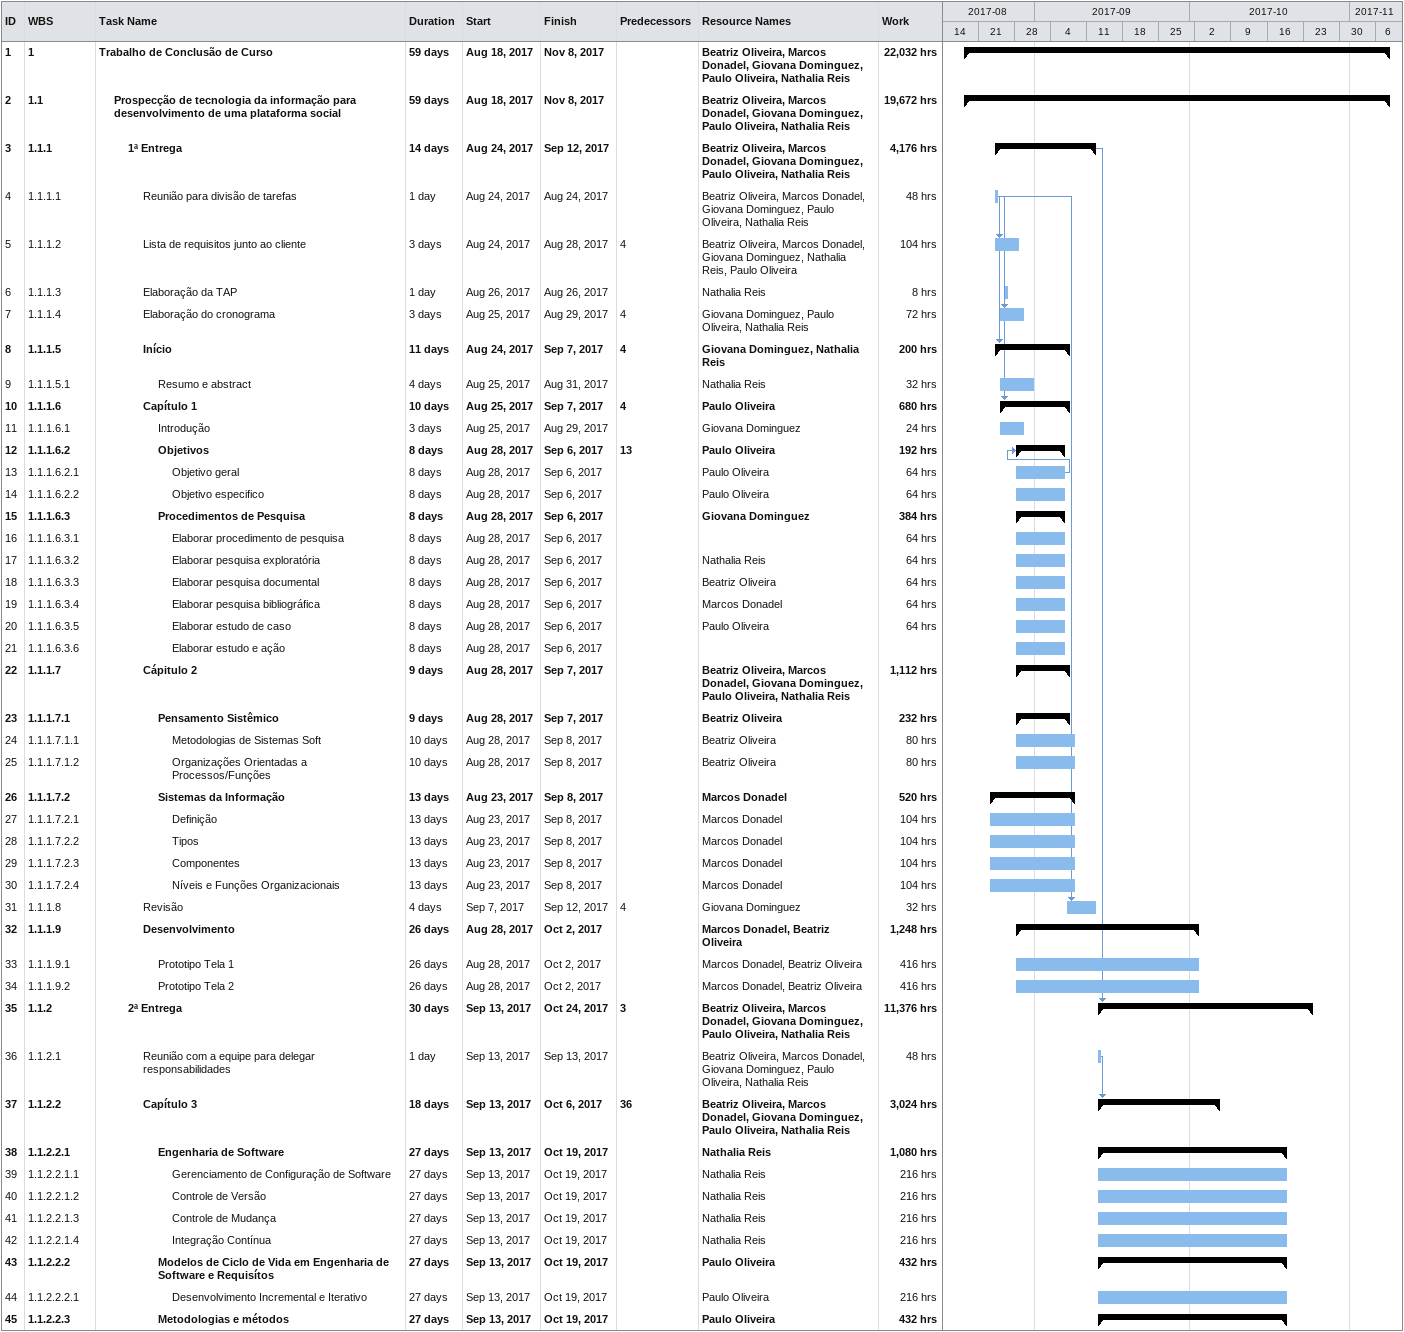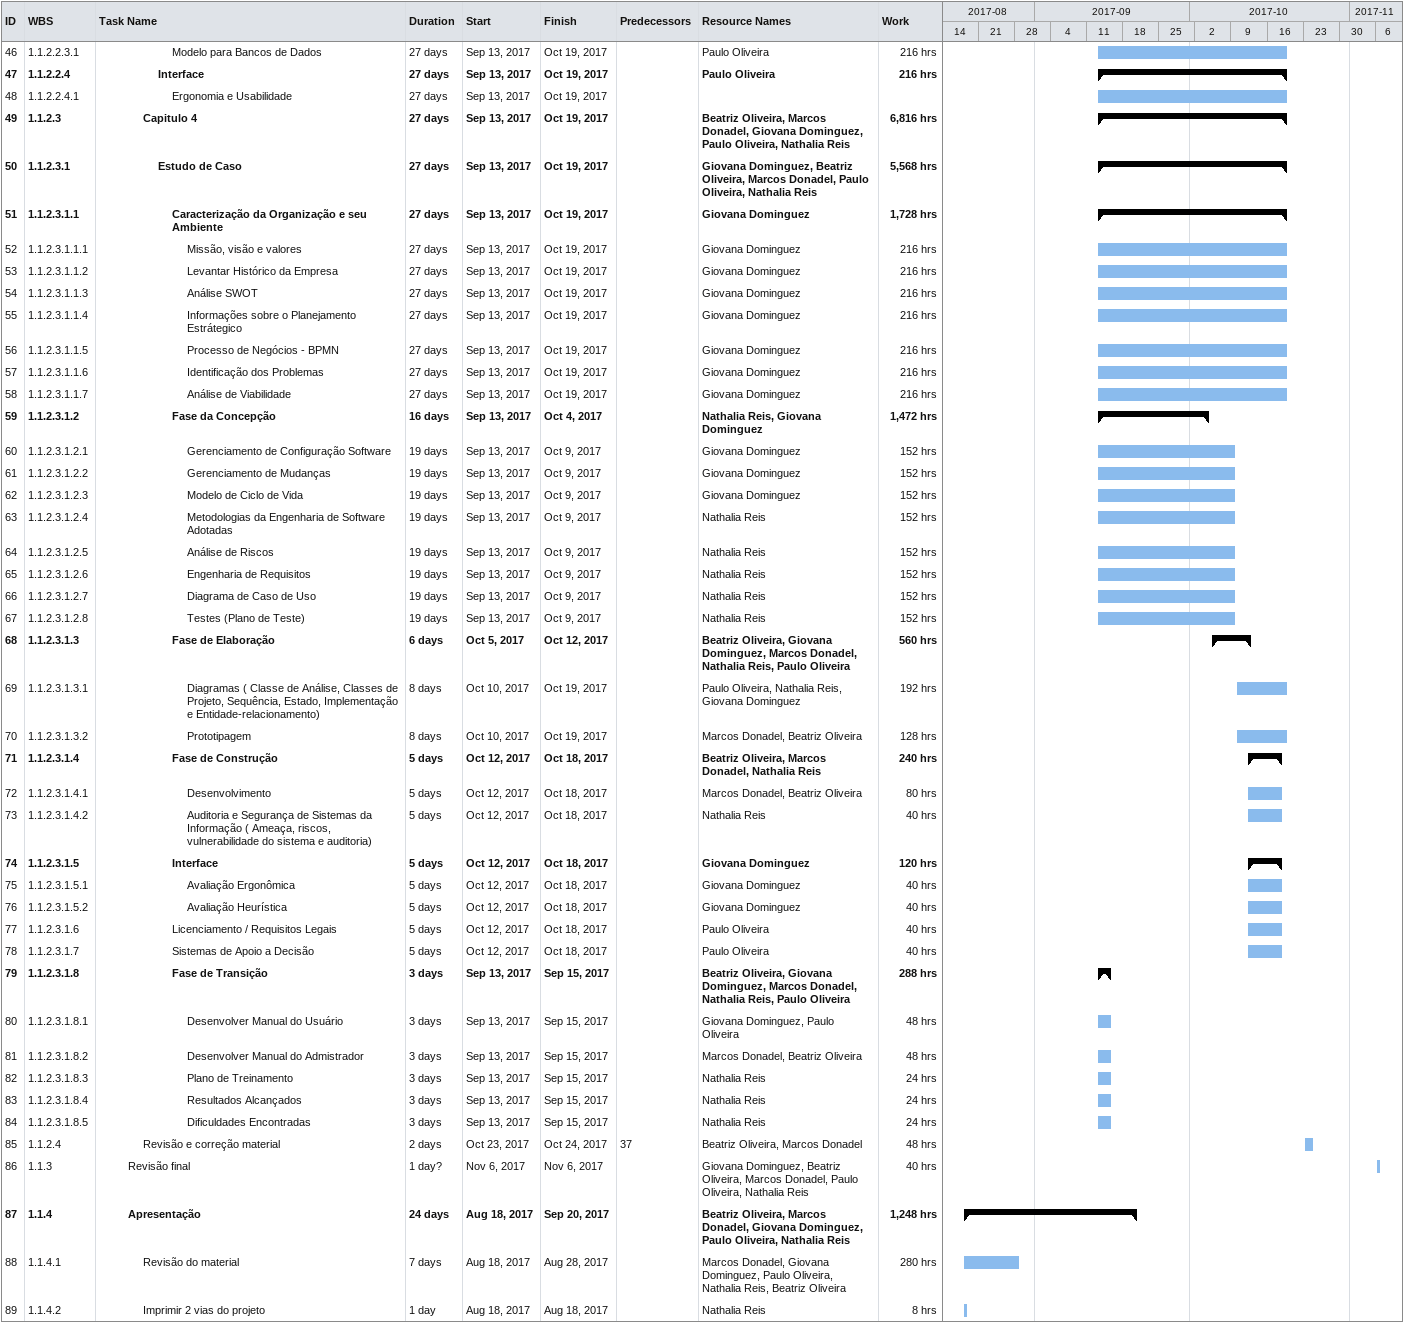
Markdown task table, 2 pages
| ID | WBS | Task | Duration | Start | Finish | Predecessors | Resources | Work (h) |
|---|---|---|---|---|---|---|---|---|
| 1 | 1 | **Trabalho de Conclusão de Curso** | 59d | 2017-08-18 | 2017-11-08 |  | Beatriz Oliveira, Marcos Donadel, Giovana Dominguez, Paulo Oliveira, Nathalia Reis | 22032 |
| 2 | 1.1 | **Prospecção de tecnologia da informação para desenvolvimento de uma plataforma social** | 59d | 2017-08-18 | 2017-11-08 |  | Beatriz Oliveira, Marcos Donadel, Giovana Dominguez, Paulo Oliveira, Nathalia Reis | 19672 |
| 3 | 1.1.1 | **1ª Entrega** | 14d | 2017-08-24 | 2017-09-12 |  | Beatriz Oliveira, Marcos Donadel, Giovana Dominguez, Paulo Oliveira, Nathalia Reis | 4176 |
| 4 | 1.1.1.1 | Reunião para divisão de tarefas | 1d | 2017-08-24 | 2017-08-24 |  | Beatriz Oliveira, Marcos Donadel, Giovana Dominguez, Paulo Oliveira, Nathalia Reis | 48 |
| 5 | 1.1.1.2 | Lista de requisitos junto ao cliente | 3d | 2017-08-24 | 2017-08-28 | 4 | Beatriz Oliveira, Marcos Donadel, Giovana Dominguez, Nathalia Reis, Paulo Oliveira | 104 |
| 6 | 1.1.1.3 | Elaboração da TAP | 1d | 2017-08-26 | 2017-08-26 |  | Nathalia Reis | 8 |
| 7 | 1.1.1.4 | Elaboração do cronograma | 3d | 2017-08-25 | 2017-08-29 | 4 | Giovana Dominguez, Paulo Oliveira, Nathalia Reis | 72 |
| 8 | 1.1.1.5 | **Início** | 11d | 2017-08-24 | 2017-09-07 | 4 | Giovana Dominguez, Nathalia Reis | 200 |
| 9 | 1.1.1.5.1 | Resumo e abstract | 4d | 2017-08-25 | 2017-08-31 |  | Nathalia Reis | 32 |
| 10 | 1.1.1.6 | **Capítulo 1** | 10d | 2017-08-25 | 2017-09-07 | 4 | Paulo Oliveira | 680 |
| 11 | 1.1.1.6.1 | Introdução | 3d | 2017-08-25 | 2017-08-29 |  | Giovana Dominguez | 24 |
| 12 | 1.1.1.6.2 | **Objetivos** | 8d | 2017-08-28 | 2017-09-06 | 13 | Paulo Oliveira | 192 |
| 13 | 1.1.1.6.2.1 | Objetivo geral | 8d | 2017-08-28 | 2017-09-06 |  | Paulo Oliveira | 64 |
| 14 | 1.1.1.6.2.2 | Objetivo especifico | 8d | 2017-08-28 | 2017-09-06 |  | Paulo Oliveira | 64 |
| 15 | 1.1.1.6.3 | **Procedimentos de Pesquisa** | 8d | 2017-08-28 | 2017-09-06 |  | Giovana Dominguez | 384 |
| 16 | 1.1.1.6.3.1 | Elaborar procedimento de pesquisa | 8d | 2017-08-28 | 2017-09-06 |  |  | 64 |
| 17 | 1.1.1.6.3.2 | Elaborar pesquisa exploratória | 8d | 2017-08-28 | 2017-09-06 |  | Nathalia Reis | 64 |
| 18 | 1.1.1.6.3.3 | Elaborar pesquisa documental | 8d | 2017-08-28 | 2017-09-06 |  | Beatriz Oliveira | 64 |
| 19 | 1.1.1.6.3.4 | Elaborar pesquisa bibliográfica | 8d | 2017-08-28 | 2017-09-06 |  | Marcos Donadel | 64 |
| 20 | 1.1.1.6.3.5 | Elaborar estudo de caso | 8d | 2017-08-28 | 2017-09-06 |  | Paulo Oliveira | 64 |
| 21 | 1.1.1.6.3.6 | Elaborar estudo e ação | 8d | 2017-08-28 | 2017-09-06 |  |  |  |
| 22 | 1.1.1.7 | **Cápitulo 2** | 9d | 2017-08-28 | 2017-09-07 |  | Beatriz Oliveira, Marcos Donadel, Giovana Dominguez, Paulo Oliveira, Nathalia Reis | 1112 |
| 23 | 1.1.1.7.1 | **Pensamento Sistêmico** | 9d | 2017-08-28 | 2017-09-07 |  | Beatriz Oliveira | 232 |
| 24 | 1.1.1.7.1.1 | Metodologias de Sistemas Soft | 10d | 2017-08-28 | 2017-09-08 |  | Beatriz Oliveira | 80 |
| 25 | 1.1.1.7.1.2 | Organizações Orientadas a Processos/Funções | 10d | 2017-08-28 | 2017-09-08 |  | Beatriz Oliveira | 80 |
| 26 | 1.1.1.7.2 | **Sistemas da Informação** | 13d | 2017-08-23 | 2017-09-08 |  | Marcos Donadel | 520 |
| 27 | 1.1.1.7.2.1 | Definição | 13d | 2017-08-23 | 2017-09-08 |  | Marcos Donadel | 104 |
| 28 | 1.1.1.7.2.2 | Tipos | 13d | 2017-08-23 | 2017-09-08 |  | Marcos Donadel | 104 |
| 29 | 1.1.1.7.2.3 | Componentes | 13d | 2017-08-23 | 2017-09-08 |  | Marcos Donadel | 104 |
| 30 | 1.1.1.7.2.4 | Níveis e Funções Organizacionais | 13d | 2017-08-23 | 2017-09-08 |  | Marcos Donadel | 104 |
| 31 | 1.1.1.8 | Revisão | 4d | 2017-09-07 | 2017-09-12 | 4 | Giovana Dominguez | 32 |
| 32 | 1.1.1.9 | **Desenvolvimento** | 26d | 2017-08-28 | 2017-10-02 |  | Marcos Donadel, Beatriz Oliveira | 1248 |
| 33 | 1.1.1.9.1 | Prototipo Tela 1 | 26d | 2017-08-28 | 2017-10-02 |  | Marcos Donadel, Beatriz Oliveira | 416 |
| 34 | 1.1.1.9.2 | Prototipo Tela 2 | 26d | 2017-08-28 | 2017-10-02 |  | Marcos Donadel, Beatriz Oliveira | 416 |
| 35 | 1.1.2 | **2ª Entrega** | 30d | 2017-09-13 | 2017-10-24 | 3 | Beatriz Oliveira, Marcos Donadel, Giovana Dominguez, Paulo Oliveira, Nathalia Reis | 11376 |
| 36 | 1.1.2.1 | Reunião com a equipe para delegar responsabilidades | 1d | 2017-09-13 | 2017-09-13 |  | Beatriz Oliveira, Marcos Donadel, Giovana Dominguez, Paulo Oliveira, Nathalia Reis | 48 |
| 37 | 1.1.2.2 | **Capítulo 3** | 18d | 2017-09-13 | 2017-10-06 | 36 | Beatriz Oliveira, Marcos Donadel, Giovana Dominguez, Paulo Oliveira, Nathalia Reis | 3024 |
| 38 | 1.1.2.2.1 | **Engenharia de Software** | 27d | 2017-09-13 | 2017-10-19 |  | Nathalia Reis | 1080 |
| 39 | 1.1.2.2.1.1 | Gerenciamento de Configuração de Software | 27d | 2017-09-13 | 2017-10-19 |  | Nathalia Reis | 216 |
| 40 | 1.1.2.2.1.2 | Controle de Versão | 27d | 2017-09-13 | 2017-10-19 |  | Nathalia Reis | 216 |
| 41 | 1.1.2.2.1.3 | Controle de Mudança | 27d | 2017-09-13 | 2017-10-19 |  | Nathalia Reis | 216 |
| 42 | 1.1.2.2.1.4 | Integração Contínua | 27d | 2017-09-13 | 2017-10-19 |  | Nathalia Reis | 216 |
| 43 | 1.1.2.2.2 | **Modelos de Ciclo de Vida em Engenharia de Software e Requisítos** | 27d | 2017-09-13 | 2017-10-19 |  | Paulo Oliveira | 432 |
| 44 | 1.1.2.2.2.1 | Desenvolvimento Incremental e Iterativo | 27d | 2017-09-13 | 2017-10-19 |  | Paulo Oliveira | 216 |
| 45 | 1.1.2.2.3 | **Metodologias e métodos** | 27d | 2017-09-13 | 2017-10-19 |  | Paulo Oliveira | 432 |
| 46 | 1.1.2.2.3.1 | Modelo para Bancos de Dados | 27d | 2017-09-13 | 2017-10-19 |  | Paulo Oliveira | 216 |
| 47 | 1.1.2.2.4 | **Interface** | 27d | 2017-09-13 | 2017-10-19 |  | Paulo Oliveira | 216 |
| 48 | 1.1.2.2.4.1 | Ergonomia e Usabilidade | 27d | 2017-09-13 | 2017-10-19 |  |  |  |
| 49 | 1.1.2.3 | **Capitulo 4** | 27d | 2017-09-13 | 2017-10-19 |  | Beatriz Oliveira, Marcos Donadel, Giovana Dominguez, Paulo Oliveira, Nathalia Reis | 6816 |
| 50 | 1.1.2.3.1 | **Estudo de Caso** | 27d | 2017-09-13 | 2017-10-19 |  | Giovana Dominguez, Beatriz Oliveira, Marcos Donadel, Paulo Oliveira, Nathalia Reis | 5568 |
| 51 | 1.1.2.3.1.1 | **Caracterização da Organização e seu Ambiente** | 27d | 2017-09-13 | 2017-10-19 |  | Giovana Dominguez | 1728 |
| 52 | 1.1.2.3.1.1.1 | Missão, visão e valores | 27d | 2017-09-13 | 2017-10-19 |  | Giovana Dominguez | 216 |
| 53 | 1.1.2.3.1.1.2 | Levantar Histórico da Empresa | 27d | 2017-09-13 | 2017-10-19 |  | Giovana Dominguez | 216 |
| 54 | 1.1.2.3.1.1.3 | Análise SWOT | 27d | 2017-09-13 | 2017-10-19 |  | Giovana Dominguez | 216 |
| 55 | 1.1.2.3.1.1.4 | Informações sobre o Planejamento Estrátegico | 27d | 2017-09-13 | 2017-10-19 |  | Giovana Dominguez | 216 |
| 56 | 1.1.2.3.1.1.5 | Processo de Negócios - BPMN | 27d | 2017-09-13 | 2017-10-19 |  | Giovana Dominguez | 216 |
| 57 | 1.1.2.3.1.1.6 | Identificação dos Problemas | 27d | 2017-09-13 | 2017-10-19 |  | Giovana Dominguez | 216 |
| 58 | 1.1.2.3.1.1.7 | Análise de Viabilidade | 27d | 2017-09-13 | 2017-10-19 |  | Giovana Dominguez | 216 |
| 59 | 1.1.2.3.1.2 | **Fase da Concepção** | 16d | 2017-09-13 | 2017-10-04 |  | Nathalia Reis, Giovana Dominguez | 1472 |
| 60 | 1.1.2.3.1.2.1 | Gerenciamento de Configuração Software | 19d | 2017-09-13 | 2017-10-09 |  | Giovana Dominguez | 152 |
| 61 | 1.1.2.3.1.2.2 | Gerenciamento de Mudanças | 19d | 2017-09-13 | 2017-10-09 |  | Giovana Dominguez | 152 |
| 62 | 1.1.2.3.1.2.3 | Modelo de Ciclo de Vida | 19d | 2017-09-13 | 2017-10-09 |  | Giovana Dominguez | 152 |
| 63 | 1.1.2.3.1.2.4 | Metodologias da Engenharia de Software Adotadas | 19d | 2017-09-13 | 2017-10-09 |  | Nathalia Reis | 152 |
| 64 | 1.1.2.3.1.2.5 | Análise de Riscos | 19d | 2017-09-13 | 2017-10-09 |  | Nathalia Reis | 152 |
| 65 | 1.1.2.3.1.2.6 | Engenharia de Requisitos | 19d | 2017-09-13 | 2017-10-09 |  | Nathalia Reis | 152 |
| 66 | 1.1.2.3.1.2.7 | Diagrama de Caso de Uso | 19d | 2017-09-13 | 2017-10-09 |  | Nathalia Reis | 152 |
| 67 | 1.1.2.3.1.2.8 | Testes (Plano de Teste) | 19d | 2017-09-13 | 2017-10-09 |  | Nathalia Reis | 152 |
| 68 | 1.1.2.3.1.3 | **Fase de Elaboração** | 6d | 2017-10-05 | 2017-10-12 |  | Beatriz Oliveira, Giovana Dominguez, Marcos Donadel, Nathalia Reis, Paulo Oliveira | 560 |
| 69 | 1.1.2.3.1.3.1 | Diagramas ( Classe de Análise, Classes de Projeto, Sequência, Estado, Implementação e Entidade-relacionamento) | 8d | 2017-10-10 | 2017-10-19 |  | Paulo Oliveira, Nathalia Reis, Giovana Dominguez | 192 |
| 70 | 1.1.2.3.1.3.2 | Prototipagem | 8d | 2017-10-10 | 2017-10-19 |  | Marcos Donadel, Beatriz Oliveira | 128 |
| 71 | 1.1.2.3.1.4 | **Fase de Construção** | 5d | 2017-10-12 | 2017-10-18 |  | Beatriz Oliveira, Marcos Donadel, Nathalia Reis | 240 |
| 72 | 1.1.2.3.1.4.1 | Desenvolvimento | 5d | 2017-10-12 | 2017-10-18 |  | Marcos Donadel, Beatriz Oliveira | 80 |
| 73 | 1.1.2.3.1.4.2 | Auditoria e Segurança de Sistemas da Informação ( Ameaça, riscos, vulnerabilidade do sistema e auditoria) | 5d | 2017-10-12 | 2017-10-18 |  | Nathalia Reis | 40 |
| 74 | 1.1.2.3.1.5 | **Interface** | 5d | 2017-10-12 | 2017-10-18 |  | Giovana Dominguez | 120 |
| 75 | 1.1.2.3.1.5.1 | Avaliação Ergonômica | 5d | 2017-10-12 | 2017-10-18 |  | Giovana Dominguez | 40 |
| 76 | 1.1.2.3.1.5.2 | Avaliação Heurística | 5d | 2017-10-12 | 2017-10-18 |  | Giovana Dominguez | 40 |
| 77 | 1.1.2.3.1.6 | Licenciamento / Requisitos Legais | 5d | 2017-10-12 | 2017-10-18 |  | Paulo Oliveira | 40 |
| 78 | 1.1.2.3.1.7 | Sistemas de Apoio a Decisão | 5d | 2017-10-12 | 2017-10-18 |  | Paulo Oliveira | 40 |
| 79 | 1.1.2.3.1.8 | **Fase de Transição** | 3d | 2017-09-13 | 2017-09-15 |  | Beatriz Oliveira, Giovana Dominguez, Marcos Donadel, Nathalia Reis, Paulo Oliveira | 288 |
| 80 | 1.1.2.3.1.8.1 | Desenvolver Manual do Usuário | 3d | 2017-09-13 | 2017-09-15 |  | Giovana Dominguez, Paulo Oliveira | 48 |
| 81 | 1.1.2.3.1.8.2 | Desenvolver Manual do Admistrador | 3d | 2017-09-13 | 2017-09-15 |  | Marcos Donadel, Beatriz Oliveira | 48 |
| 82 | 1.1.2.3.1.8.3 | Plano de Treinamento | 3d | 2017-09-13 | 2017-09-15 |  | Nathalia Reis | 24 |
| 83 | 1.1.2.3.1.8.4 | Resultados Alcançados | 3d | 2017-09-13 | 2017-09-15 |  | Nathalia Reis | 24 |
| 84 | 1.1.2.3.1.8.5 | Dificuldades Encontradas | 3d | 2017-09-13 | 2017-09-15 |  | Nathalia Reis | 24 |
| 85 | 1.1.2.4 | Revisão e correção material | 2d | 2017-10-23 | 2017-10-24 | 37 | Beatriz Oliveira, Marcos Donadel | 48 |
| 86 | 1.1.3 | Revisão final | 1d? | 2017-11-06 | 2017-11-06 |  | Giovana Dominguez, Beatriz Oliveira, Marcos Donadel, Paulo Oliveira, Nathalia Reis | 40 |
| 87 | 1.1.4 | **Apresentação** | 24d | 2017-08-18 | 2017-09-20 |  | Beatriz Oliveira, Marcos Donadel, Giovana Dominguez, Paulo Oliveira, Nathalia Reis | 1248 |
| 88 | 1.1.4.1 | Revisão do material | 7d | 2017-08-18 | 2017-08-28 |  | Marcos Donadel, Giovana Dominguez, Paulo Oliveira, Nathalia Reis, Beatriz Oliveira | 280 |
| 89 | 1.1.4.2 | Imprimir 2 vias do projeto | 1d | 2017-08-18 | 2017-08-18 |  | Nathalia Reis | 8 |
